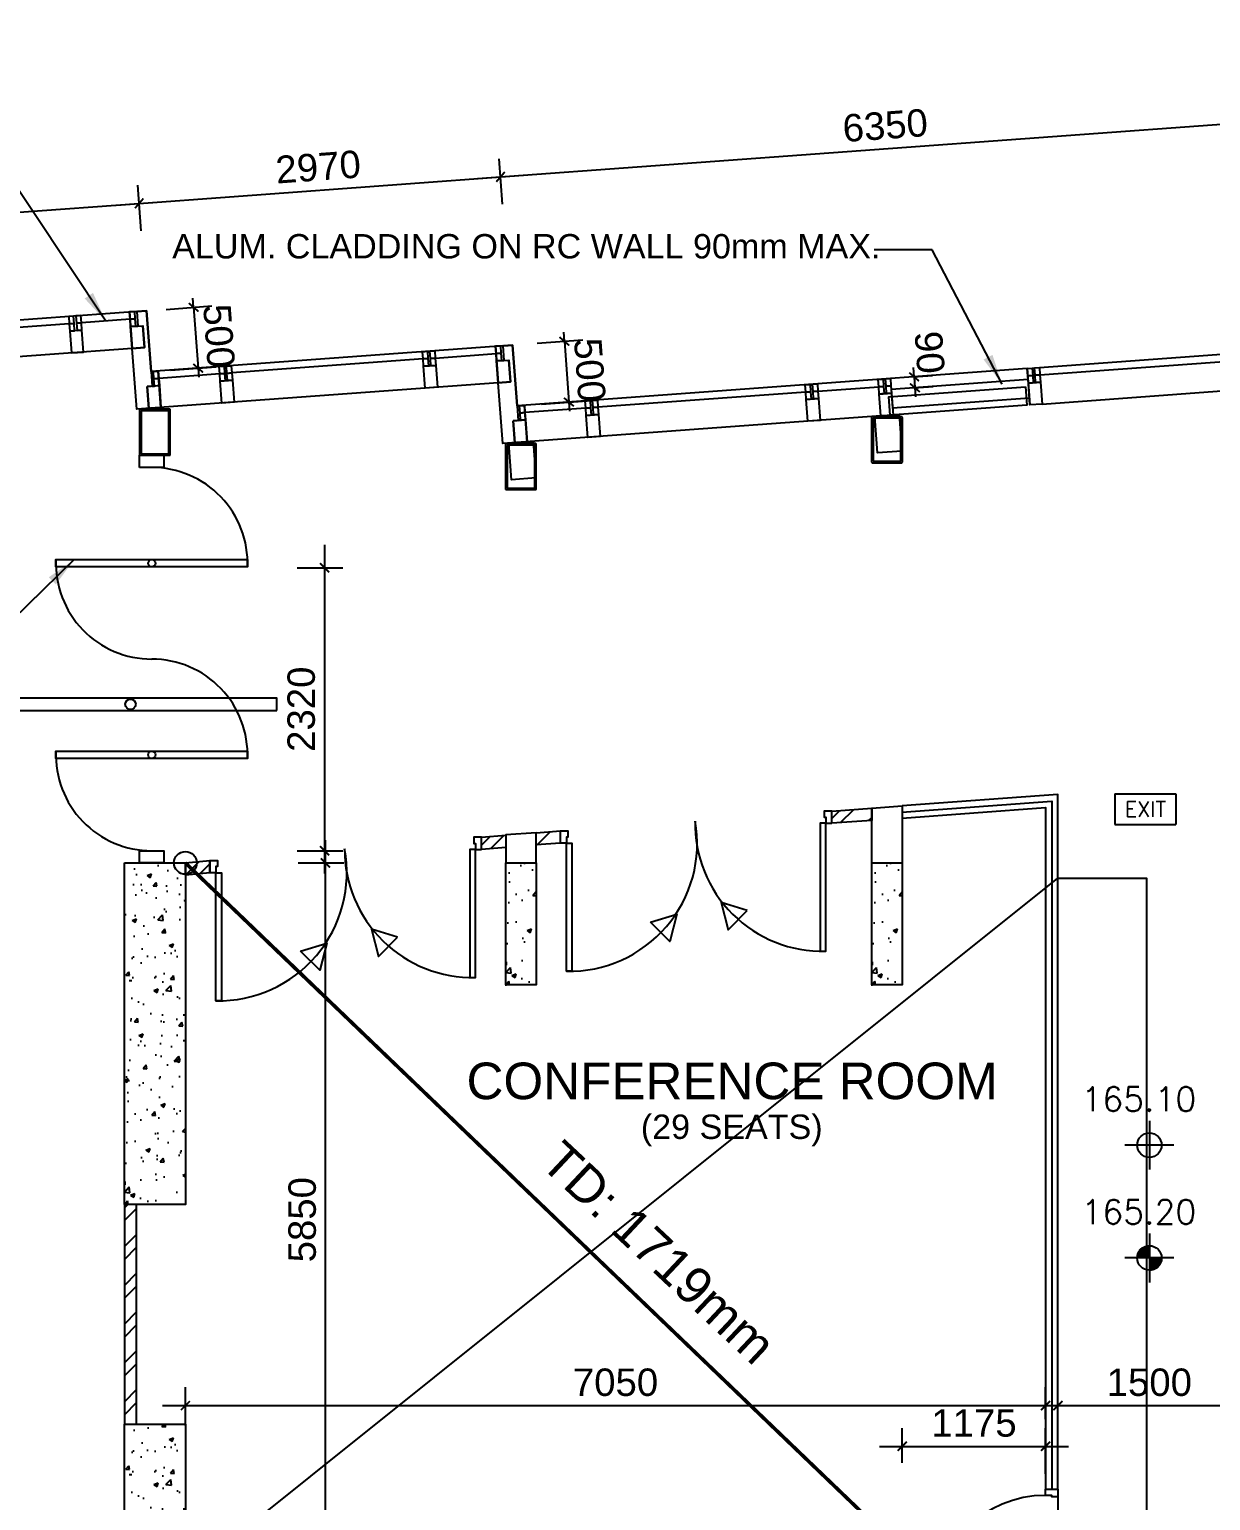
# Model space of a CAD drawing. Header units: millimetres. Extents: x 3291 to 72065, y 14527 to 43324.
# Drawn here: x 44971 to 54652, y 30222 to 42283 of the extents above; entities that cross this region are included whole.
import ezdxf
from ezdxf.enums import TextEntityAlignment as Align

# ---------------------------------------------------------------- set-up
doc = ezdxf.new("R2010")
doc.units = ezdxf.units.MM
doc.header["$MEASUREMENT"] = 0
doc.layers.get('0').update_dxf_attribs({"color": 8})
doc.layers.get('Defpoints').update_dxf_attribs({"color": 8})
doc.layers.add('00-NONPLOT', color=8, linetype='Continuous', plot=False)
for name, color, linetype in [('ARC 08200_OS', 8, 'Continuous'), ('arrow', 8, 'Continuous'), ('DLN032__', 8, 'Continuous'), ('Door', 8, 'Continuous'), ('F.A.', 8, 'Continuous'), ('FS', 8, 'Continuous'), ('FSD', 8, 'Continuous'), ('GBP Dim', 8, 'Continuous'), ('GBP PRECRIBE PLAN', 8, 'Continuous'), ('GBP Text 200', 8, 'Continuous'), ('hatch', 8, 'Continuous'), ('LEVEL', 8, 'Continuous'), ('STEEL', 8, 'Continuous'), ('Text GBP 250', 8, 'Continuous'), ('WALL-NEW', 8, 'Continuous'), ('WALL-STRUCTURE', 8, 'Continuous'), ('WINDOW', 8, 'Continuous'), ('WINDOW 1', 8, 'Continuous'), ('WINDOW-MULLION', 8, 'Continuous'), ('XX-ZOOM IN', 8, 'Continuous')]:
    doc.layers.add(name, color=color, linetype=linetype)
doc.styles.add('BH', font='arial.ttf')
doc.styles.add('ROMANS', font='ROMANS.shx', dxfattribs={"width": 0.65})
doc.dimstyles.new('200 GBP', dxfattribs={"dimscale": 1.5, "dimtxt": 150, "dimasz": 100, "dimexe": 125, "dimexo": 50, "dimgap": 50, "dimtad": 1, "dimdec": 0, "dimzin": 0, "dimdsep": 46, "dimtxsty": 'BH', "dimblk": 'ARCHTICK', "dimcen": 0.09, "dimdle": 125, "dimclrd": 9, "dimclre": 9, "dimclrt": 1, "dimadec": 0, "dimazin": 0, "dimtfac": 1, "dimtdec": 0, "dimtix": 1, "dimtmove": 2, "dimatfit": 3, "dimldrblk": 'ARCHTICK', "dimfxl": 1, "dimtolj": 1, "dimtzin": 0, "dimarcsym": 0})
doc.dimstyles.get("Standard").update_dxf_attribs({"dimtxt": 0.18, "dimasz": 0.18, "dimexe": 0.18, "dimexo": 0.0625, "dimgap": 0.09, "dimtad": 0, "dimtih": 1, "dimtoh": 1, "dimdec": 4, "dimzin": 0, "dimdsep": 46, "dimtxsty": 'Standard', "dimcen": 0.09, "dimadec": 0, "dimazin": 0, "dimtfac": 1, "dimtdec": 4, "dimtofl": 0, "dimtmove": 0, "dimatfit": 3, "dimfxl": 1, "dimtolj": 1, "dimtzin": 0, "dimarcsym": 0})

# ---------------------------------------------------------------- blocks, each defined once
blk = doc.blocks.new('21321321')
at = {"layer": 'Door'}
for points in [[(32661, 23313), (32661, 23250), (32611, 23250), (32611, 23263), (32561, 23263), (32561, 23313), (32661, 23313)], [(32561, 22348), (31646, 22348), (31646, 22393), (32561, 22393), (32561, 22348)], [(32561, 22298), (32661, 22298), (32661, 22360), (32611, 22360), (32611, 22348), (32561, 22348), (32561, 22298)]]:
    blk.add_lwpolyline(points, dxfattribs=at)
blk.add_arc((32561, 22348), 915, 90, 179.9977, dxfattribs=at)
blk = doc.blocks.new('FSEX-V01')
for p, q in [((0, 300), (0, 0)), ((0, 300), (600, 300)), ((600, 300), (600, 0)), ((0, 0), (600, 0))]:
    blk.add_line(p, q)
at = {"style": 'ROMANS'}
blk.add_text('EXIT', height=150, dxfattribs=at).set_placement((300, 150), align=Align.MIDDLE)
blk = doc.blocks.new('ELEX')
at = {"layer": 'DLN032__'}
for p, q in [((0, 0.5), (0, -0.5)), ((0.5, 0), (-0.5, 0))]:
    blk.add_line(p, q, dxfattribs=at)
blk.add_circle((0, 0), 0.25, dxfattribs=at)
at = {"layer": 'DLN032__', "style": 'ROMANS'}
blk.add_attdef('ELEX', (0.257, 0.354), '', height=0.5, dxfattribs=at)
blk = doc.blocks.new('_ArchTick')
at = {"color": 0, "const_width": 0.2}
blk.add_lwpolyline([(0.5, 0.5), (-0.5, -0.5)], dxfattribs=at)
blk = doc.blocks.new('*D57')
at = {"layer": 'Defpoints', "color": 0, "transparency": 16777216}
for p in [(54900, 31001), (53400, 30756), (54900, 30756)]:
    blk.add_point(p, dxfattribs=at)
at = {"layer": 'GBP Dim', "color": 9, "lineweight": -2, "transparency": 16777216}
for p, q in [((53400, 30831), (53400, 31151)), ((54900, 30831), (54900, 31151)), ((53213, 31001), (55088, 31001))]:
    blk.add_line(p, q, dxfattribs=at)
at = {"layer": 'GBP Dim', "color": 9, "lineweight": -2, "transparency": 16777216, "xscale": 75, "yscale": 75, "zscale": 75, "rotation": 180}
blk.add_blockref('_ArchTick', (53400, 31001), dxfattribs=at)
at = {"layer": 'GBP Dim', "color": 9, "lineweight": -2, "transparency": 16777216, "xscale": 75, "yscale": 75, "zscale": 75}
blk.add_blockref('_ArchTick', (54900, 31001), dxfattribs=at)
at = {"layer": 'GBP Dim', "transparency": 16777216, "insert": (54150, 31191), "char_height": 225, "attachment_point": 5, "style": 'BH'}
blk.add_mtext('\\A1;1500', dxfattribs=at)
blk = doc.blocks.new('*D62')
at = {"layer": 'Defpoints', "color": 0, "transparency": 16777216}
for p in [(46478, 37870), (46478, 35550), (47390, 35550)]:
    blk.add_point(p, dxfattribs=at)
at = {"layer": 'GBP Dim', "color": 9, "lineweight": -2, "transparency": 16777216}
for p, q in [((47390, 38058), (47390, 35362)), ((47165, 37870), (47540, 37870)), ((47165, 35550), (47540, 35550))]:
    blk.add_line(p, q, dxfattribs=at)
at = {"layer": 'GBP Dim', "color": 9, "lineweight": -2, "transparency": 16777216, "xscale": 75, "yscale": 75, "zscale": 75}
for p, rotation in [((47390, 37870), 90), ((47390, 35550), 270)]:
    blk.add_blockref('_ArchTick', p, dxfattribs=dict(at, rotation=rotation))
at = {"layer": 'GBP Dim', "transparency": 16777216, "insert": (47200, 36710), "char_height": 225, "attachment_point": 5, "rotation": 90, "style": 'BH'}
blk.add_mtext('\\A1;2320', dxfattribs=at)
blk = doc.blocks.new('*D89')
at = {"layer": 'Defpoints', "color": 0, "transparency": 16777216}
for p in [(45871, 40857), (45935, 39977), (42953, 39758)]:
    blk.add_point(p, dxfattribs=at)
at = {"layer": 'GBP Dim', "color": 9, "lineweight": -2, "transparency": 16777216}
for p, q in [((45887, 40632), (45860, 41006)), ((42702, 40624), (46058, 40870)), ((42905, 40413), (42878, 40787))]:
    blk.add_line(p, q, dxfattribs=at)
at = {"layer": 'GBP Dim', "color": 9, "lineweight": -2, "transparency": 16777216, "xscale": 75, "yscale": 75, "zscale": 75}
for p, rotation in [((45871, 40857), 4.194182786249137), ((42889, 40638), 184.1941827862492)]:
    blk.add_blockref('_ArchTick', p, dxfattribs=dict(at, rotation=rotation))
at = {"layer": 'GBP Dim', "transparency": 16777216, "insert": (44366, 40937), "char_height": 225, "attachment_point": 5, "rotation": 4.1942, "style": 'BH'}
blk.add_mtext('\\A1;2990', dxfattribs=at)
blk = doc.blocks.new('*D90')
at = {"layer": 'Defpoints', "color": 0, "transparency": 16777216}
for p in [(48833, 41074), (48898, 40194), (45935, 39977)]:
    blk.add_point(p, dxfattribs=at)
at = {"layer": 'GBP Dim', "color": 9, "lineweight": -2, "transparency": 16777216}
for p, q in [((48850, 40849), (48822, 41223)), ((45684, 40843), (49020, 41088)), ((45887, 40632), (45860, 41006))]:
    blk.add_line(p, q, dxfattribs=at)
at = {"layer": 'GBP Dim', "color": 9, "lineweight": -2, "transparency": 16777216, "xscale": 75, "yscale": 75, "zscale": 75}
for p, rotation in [((48833, 41074), 4.194182786249137), ((45871, 40857), 184.1941827862492)]:
    blk.add_blockref('_ArchTick', p, dxfattribs=dict(at, rotation=rotation))
at = {"layer": 'GBP Dim', "transparency": 16777216, "insert": (47338, 41155), "char_height": 225, "attachment_point": 5, "rotation": 4.1942, "style": 'BH'}
blk.add_mtext('\\A1;2970', dxfattribs=at)
blk = doc.blocks.new('*D91')
at = {"layer": 'Defpoints', "color": 0, "transparency": 16777216}
for p in [(55165, 41538), (55230, 40658), (48897, 40194)]:
    blk.add_point(p, dxfattribs=at)
at = {"layer": 'GBP Dim', "color": 9, "lineweight": -2, "transparency": 16777216}
for p, q in [((55182, 41314), (55154, 41688)), ((48645, 41060), (55352, 41552)), ((48849, 40849), (48821, 41223))]:
    blk.add_line(p, q, dxfattribs=at)
at = {"layer": 'GBP Dim', "color": 9, "lineweight": -2, "transparency": 16777216, "xscale": 75, "yscale": 75, "zscale": 75}
for p, rotation in [((55165, 41538), 4.194182786249137), ((48832, 41074), 184.1941827862492)]:
    blk.add_blockref('_ArchTick', p, dxfattribs=dict(at, rotation=rotation))
at = {"layer": 'GBP Dim', "transparency": 16777216, "insert": (51985, 41495), "char_height": 225, "attachment_point": 5, "rotation": 4.1942, "style": 'BH'}
blk.add_mtext('\\A1;6350', dxfattribs=at)
blk = doc.blocks.new('*D95')
at = {"layer": 'Defpoints', "color": 0, "transparency": 16777216}
for p in [(53300, 31001), (46250, 30762), (53300, 30814)]:
    blk.add_point(p, dxfattribs=at)
at = {"layer": 'GBP Dim', "color": 9, "lineweight": -2, "transparency": 16777216}
for p, q in [((46250, 30837), (46250, 31151)), ((53300, 30889), (53300, 31151)), ((46063, 31001), (53488, 31001))]:
    blk.add_line(p, q, dxfattribs=at)
at = {"layer": 'GBP Dim', "color": 9, "lineweight": -2, "transparency": 16777216, "xscale": 75, "yscale": 75, "zscale": 75, "rotation": 180}
blk.add_blockref('_ArchTick', (46250, 31001), dxfattribs=at)
at = {"layer": 'GBP Dim', "color": 9, "lineweight": -2, "transparency": 16777216, "xscale": 75, "yscale": 75, "zscale": 75}
blk.add_blockref('_ArchTick', (53300, 31001), dxfattribs=at)
at = {"layer": 'GBP Dim', "transparency": 16777216, "insert": (49775, 31191), "char_height": 225, "attachment_point": 5, "style": 'BH'}
blk.add_mtext('\\A1;7050', dxfattribs=at)
blk = doc.blocks.new('*D115')
at = {"layer": 'Defpoints', "color": 0, "transparency": 16777216}
for p in [(46928, 35450), (47398, 35450), (46928, 29600)]:
    blk.add_point(p, dxfattribs=at)
at = {"layer": 'GBP Dim', "color": 9, "lineweight": -2, "transparency": 16777216}
for p, q in [((47398, 29413), (47398, 35637)), ((47173, 35450), (47548, 35450)), ((47173, 29600), (47548, 29600))]:
    blk.add_line(p, q, dxfattribs=at)
at = {"layer": 'GBP Dim', "color": 9, "lineweight": -2, "transparency": 16777216, "xscale": 75, "yscale": 75, "zscale": 75}
for p, rotation in [((47398, 35450), 90), ((47398, 29600), 270)]:
    blk.add_blockref('_ArchTick', p, dxfattribs=dict(at, rotation=rotation))
at = {"layer": 'GBP Dim', "transparency": 16777216, "insert": (47208, 32525), "char_height": 225, "attachment_point": 5, "rotation": 90, "style": 'BH'}
blk.add_mtext('\\A1;5850', dxfattribs=at)
blk = doc.blocks.new('*D128')
at = {"layer": 'Defpoints', "color": 0, "transparency": 16777216}
for p in [(45917, 39975), (45953, 39477), (46354, 39506)]:
    blk.add_point(p, dxfattribs=at)
at = {"layer": 'GBP Dim', "color": 9, "lineweight": -2, "transparency": 16777216}
for p, q in [((46317, 40005), (46312, 40080)), ((46093, 39988), (46467, 40016)), ((46317, 40005), (46354, 39506)), ((46129, 39490), (46503, 39517)), ((46354, 39506), (46359, 39431))]:
    blk.add_line(p, q, dxfattribs=at)
at = {"layer": 'GBP Dim', "color": 9, "lineweight": -2, "transparency": 16777216, "xscale": 75, "yscale": 75, "zscale": 75}
for p, rotation in [((46317, 40005), 274.194182795347), ((46354, 39506), 94.194182795347)]:
    blk.add_blockref('_ArchTick', p, dxfattribs=dict(at, rotation=rotation))
at = {"layer": 'GBP Dim', "transparency": 16777216, "insert": (46525, 39769), "char_height": 225, "attachment_point": 5, "rotation": 274.1942, "style": 'BH'}
blk.add_mtext('\\A1;500', dxfattribs=at)
blk = doc.blocks.new('*D129')
at = {"layer": 'Defpoints', "color": 0, "transparency": 16777216}
for p in [(48917, 39694), (49393, 39228), (48953, 39195)]:
    blk.add_point(p, dxfattribs=at)
at = {"layer": 'GBP Dim', "color": 9, "lineweight": -2, "transparency": 16777216}
for p, q in [((49356, 39726), (49351, 39801)), ((49132, 39710), (49506, 39737)), ((49356, 39726), (49393, 39228)), ((49168, 39211), (49542, 39239)), ((49393, 39228), (49398, 39153))]:
    blk.add_line(p, q, dxfattribs=at)
at = {"layer": 'GBP Dim', "color": 9, "lineweight": -2, "transparency": 16777216, "xscale": 75, "yscale": 75, "zscale": 75}
for p, rotation in [((49356, 39726), 274.1941827953536), ((49393, 39228), 94.19418279535367)]:
    blk.add_blockref('_ArchTick', p, dxfattribs=dict(at, rotation=rotation))
at = {"layer": 'GBP Dim', "transparency": 16777216, "insert": (49564, 39491), "char_height": 225, "attachment_point": 5, "rotation": 274.1942, "style": 'BH'}
blk.add_mtext('\\A1;500', dxfattribs=at)
blk = doc.blocks.new('*D156')
at = {"layer": 'Defpoints', "color": 0, "transparency": 16777216}
for p in [(53300, 30667), (52125, 30458), (53300, 30253)]:
    blk.add_point(p, dxfattribs=at)
at = {"layer": 'GBP Dim', "color": 9, "lineweight": -2, "transparency": 16777216}
for p, q in [((52125, 30533), (52125, 30817)), ((53300, 30442), (53300, 30817)), ((51938, 30667), (53488, 30667))]:
    blk.add_line(p, q, dxfattribs=at)
at = {"layer": 'GBP Dim', "color": 9, "lineweight": -2, "transparency": 16777216, "xscale": 75, "yscale": 75, "zscale": 75, "rotation": 180}
blk.add_blockref('_ArchTick', (52125, 30667), dxfattribs=at)
at = {"layer": 'GBP Dim', "color": 9, "lineweight": -2, "transparency": 16777216, "xscale": 75, "yscale": 75, "zscale": 75}
blk.add_blockref('_ArchTick', (53300, 30667), dxfattribs=at)
at = {"layer": 'GBP Dim', "transparency": 16777216, "insert": (52713, 30857), "char_height": 225, "attachment_point": 5, "style": 'BH'}
blk.add_mtext('\\A1;1175', dxfattribs=at)
blk = doc.blocks.new('CURTAIN WALL')
at = {"layer": 'WINDOW-MULLION', "ltscale": 100}
blk.add_line((-10, 300), (10, 300), dxfattribs=at)
for points in [[(-50, 300), (-10, 300), (-10, 240), (-50, 240), (-50, 300)], [(10, 300), (50, 300), (50, 240), (10, 240), (10, 300)], [(-50, 240), (-10, 240), (-10, 180), (-50, 180), (-50, 240)], [(10, 240), (50, 240), (50, 180), (10, 180), (10, 240)]]:
    blk.add_lwpolyline(points, dxfattribs=at)
at = {"layer": 'WINDOW-MULLION'}
blk.add_lwpolyline([(-50, 180), (50, 180), (50, 0), (-50, 0)], close=True, dxfattribs=at)
blk = doc.blocks.new('A$C59FC4084')
at = {"layer": 'WINDOW-MULLION'}
blk.add_line((-60, 180), (-40, 180), dxfattribs=at)
for points in [[(-40, 300), (-100, 300), (-100, 0), (0, 0), (0, 180)], [(-100, 300), (-60, 300), (-60, 240), (-100, 240), (-100, 300)], [(-40, 300), (-40, 180), (0, 180)], [(-100, 240), (-60, 240), (-60, 180), (-100, 180), (-100, 240)]]:
    blk.add_lwpolyline(points, dxfattribs=at)
blk.add_lwpolyline([(-100, 180), (0, 180), (0, 0), (-100, 0)], close=True, dxfattribs=at)
blk = doc.blocks.new('A$C62025BB8')
at = {"layer": 'WINDOW-MULLION'}
blk.add_line((-60, 180), (-40, 180), dxfattribs=at)
for points in [[(-100, 180), (-100, 0), (0, 0), (0, 300), (-60, 300)], [(-60, 300), (-60, 300), (-60, 180), (-100, 180)], [(-40, 300), (0, 300), (0, 240), (-40, 240), (-40, 300)], [(-40, 240), (0, 240), (0, 180), (-40, 180), (-40, 240)]]:
    blk.add_lwpolyline(points, dxfattribs=at)
blk.add_lwpolyline([(-100, 180), (0, 180), (0, 0), (-100, 0)], close=True, dxfattribs=at)
blk = doc.blocks.new('*D208')
at = {"layer": 'Defpoints', "color": 0, "transparency": 16777216}
for p in [(52143, 39429), (52150, 39340), (52229, 39345)]:
    blk.add_point(p, dxfattribs=at)
at = {"layer": 'GBP Dim', "color": 9, "lineweight": -2, "transparency": 16777216}
for p, q in [((52222, 39435), (52217, 39510)), ((52218, 39435), (52372, 39446)), ((52222, 39435), (52229, 39345)), ((52224, 39345), (52378, 39356)), ((52229, 39345), (52234, 39271))]:
    blk.add_line(p, q, dxfattribs=at)
at = {"layer": 'GBP Dim', "color": 9, "lineweight": -2, "transparency": 16777216, "xscale": 75, "yscale": 75, "zscale": 75}
for p, rotation in [((52222, 39435), 274.1941827953526), ((52229, 39345), 94.19418279535259)]:
    blk.add_blockref('_ArchTick', p, dxfattribs=dict(at, rotation=rotation))
at = {"layer": 'GBP Dim', "transparency": 16777216, "insert": (52349, 39635), "char_height": 225, "attachment_point": 5, "rotation": 274.1942, "style": 'BH'}
blk.add_mtext('\\A1;90', dxfattribs=at)

msp = doc.modelspace()

# ---------------------------------------------------------------- hatches: boundary and pattern name
at = {"layer": 'DLN032__'}
h = msp.add_hatch(dxfattribs=at)
h.set_pattern_fill('ANSI31,_O', color=256)
h.set_pattern_definition([(45, (0, 0), (-0.08838834765, 0.08838834765), [])])
h.paths.add_polyline_path([(54150.54597, 32311.46468, 0.4142135624), (54050.54597, 32211.46468), (54150.54597, 32211.46468)])
h.paths.add_polyline_path([(54250.54597, 32211.46468), (54150.54597, 32211.46468), (54150.54597, 32111.46468, 0.4142135624)])
at = {"layer": 'hatch'}
h = msp.add_hatch(dxfattribs=at)
h.set_pattern_fill('ANSI32', color=256, scale=600, style=0)
h.set_pattern_definition([(45, (51502.12, 35768.55), (-159.1, 159.1), []), (45, (51608.2, 35768.55), (-159.1, 159.1), [])])
h.paths.add_polyline_path([(51875, 35899.17346), (51875, 35798.90492), (51547.98435, 35774.92991), (51547.98435, 35875.19258)])
h = msp.add_hatch(dxfattribs=at)
h.set_pattern_fill('ANSI32', color=256, scale=600, style=0)
h.set_pattern_definition([(45, (49014.62, 35586.13), (-159.1, 159.1), []), (45, (49120.7, 35586.13), (-159.1, 159.1), [])])
h.paths.add_polyline_path([(49322.98435, 35611.75571), (49322.98435, 35712.02281), (49125, 35697.50374), (49125, 35597.24106)])
h = msp.add_hatch(dxfattribs=at)
h.set_pattern_fill('ANSI32', color=256, scale=600, style=0)
h.set_pattern_definition([(45, (48634.42, 35553.43), (-159.1, 159.1), []), (45, (48740.49, 35553.43), (-159.1, 159.1), [])])
h.paths.add_polyline_path([(48875, 35677.64694), (48875, 35577.64694), (48677.01565, 35560.18283), (48677.01565, 35660.18283)])
h = msp.add_hatch(dxfattribs=at)
h.set_pattern_fill('ANSI32', color=256, scale=600, style=0)
h.set_pattern_definition([(45, (46250, 35349.51), (-159.1, 159.1), []), (45, (46356.07, 35349.51), (-159.1, 159.1), [])])
h.paths.add_polyline_path([(46450, 35469.72863), (46450, 35369.64677), (46250, 35349.51465), (46250.00001, 35450)])
h = msp.add_hatch(dxfattribs=at)
h.set_pattern_fill('AR-CONC', color=256, scale=2, style=0)
h.set_pattern_definition([(50, (45750, 32650), (364.37, -31.878), [38.1, -419.1]), (355, (45750, 32650), (-70.486, 382.113), [30.48, -335.28]), (100.451, (45780.36, 32647.34), (293.885, 350.233), [32.38, -356.18]), (46.184, (45750, 32751.6), (542.16, -84.085), [57.15, -628.65]), (96.636, (45795.2, 32744.6), (474.81, 494.85), [48.57, -534.27]), (351.184, (45750, 32751.6), (474.81, 494.85), [45.72, -502.92]), (21, (45800.8, 32726.2), (303.23, -204.53), [38.1, -419.1]), (326, (45800.8, 32726.2), (123.604, 368.376), [30.48, -335.28]), (71.451, (45826.07, 32709.16), (426.833, 163.846), [32.38, -356.18]), (37.5, (45750, 32650), (6.177, 169.11), [0, -331.216, 0, -340.36, 0, -336.55]), (7.5, (45750, 32650), (133.639, 200.361), [0, -194.056, 0, -323.596, 0, -128.27]), (327.5, (45636.72, 32650), (271.181, -11.4575), [0, -127, 0, -396.24, 0, -525.78]), (317.5, (45585.92, 32650), (296.258, 50.853), [0, -165.1, 0, -263.144, 0, -373.38])])
h.paths.add_polyline_path([(45750.00006, 35450), (46250, 35450), (46250, 32650), (45750.00006, 32650)])
h = msp.add_hatch(dxfattribs=at)
h.set_pattern_fill('AR-CONC', color=256, scale=2, style=0)
h.set_pattern_definition([(50, (48875, 34450), (364.37, -31.88), [38.1, -419.1]), (355, (48875, 34450), (-70.49, 382.11), [30.48, -335.28]), (100.45, (48905.36, 34447.34), (293.89, 350.23), [32.38, -356.18]), (46.184, (48875, 34551.6), (542.16, -84.08), [57.15, -628.65]), (96.636, (48920.2, 34544.6), (474.8, 494.85), [48.57, -534.27]), (351.184, (48875, 34551.6), (474.8, 494.85), [45.72, -502.92]), (21, (48925.8, 34526.2), (303.23, -204.53), [38.1, -419.1]), (326, (48925.8, 34526.2), (123.6, 368.38), [30.48, -335.28]), (71.45, (48951.07, 34509.16), (426.83, 163.85), [32.38, -356.18]), (37.5, (48875, 34450), (6.177, 169.11), [0, -331.216, 0, -340.36, 0, -336.55]), (7.5, (48875, 34450), (133.64, 200.36), [0, -194.056, 0, -323.596, 0, -128.27]), (327.5, (48761.72, 34450), (271.181, -11.457), [0, -127, 0, -396.24, 0, -525.78]), (317.5, (48710.92, 34450), (296.26, 50.853), [0, -165.1, 0, -263.144, 0, -373.38])])
h.paths.add_polyline_path([(48875, 35450), (49125, 35450), (49125, 34450), (48875, 34450)])
h = msp.add_hatch(dxfattribs=at)
h.set_pattern_fill('AR-CONC', color=256, scale=2, style=0)
h.set_pattern_definition([(50, (51875, 34450), (364.37, -31.88), [38.1, -419.1]), (355, (51875, 34450), (-70.49, 382.11), [30.48, -335.28]), (100.45, (51905.36, 34447.34), (293.89, 350.23), [32.38, -356.18]), (46.184, (51875, 34551.6), (542.16, -84.08), [57.15, -628.65]), (96.636, (51920.2, 34544.6), (474.8, 494.85), [48.57, -534.27]), (351.184, (51875, 34551.6), (474.8, 494.85), [45.72, -502.92]), (21, (51925.8, 34526.2), (303.23, -204.53), [38.1, -419.1]), (326, (51925.8, 34526.2), (123.6, 368.38), [30.48, -335.28]), (71.45, (51951.07, 34509.16), (426.83, 163.85), [32.38, -356.18]), (37.5, (51875, 34450), (6.177, 169.11), [0, -331.216, 0, -340.36, 0, -336.55]), (7.5, (51875, 34450), (133.64, 200.36), [0, -194.056, 0, -323.596, 0, -128.27]), (327.5, (51761.72, 34450), (271.181, -11.457), [0, -127, 0, -396.24, 0, -525.78]), (317.5, (51710.92, 34450), (296.26, 50.853), [0, -165.1, 0, -263.144, 0, -373.38])])
h.paths.add_polyline_path([(51875, 35450), (52125, 35450), (52125, 34450), (51875, 34450)])
h = msp.add_hatch(dxfattribs=at)
h.set_pattern_fill('ANSI32', color=256, scale=600, style=0)
h.set_pattern_definition([(45, (564565.5, -91003.19), (-159.09903, 159.09903), []), (45, (564671.57, -91003.19), (-159.09903, 159.09903), [])])
h.paths.add_polyline_path([(45850, 32649.99854), (45750, 32649.99854), (45750, 30850), (45850, 30850)])
h = msp.add_hatch(dxfattribs=at)
h.set_pattern_fill('AR-CONC', color=256, scale=2, style=0)
h.set_pattern_definition([(50, (45750, 28600), (364.37, -31.88), [38.1, -419.1]), (355, (45750, 28600), (-70.486, 382.113), [30.48, -335.28]), (100.451, (45780.36, 28597.34), (293.885, 350.233), [32.38, -356.18]), (46.184, (45750, 28701.6), (542.16, -84.085), [57.15, -628.65]), (96.636, (45795.2, 28694.6), (474.81, 494.85), [48.57, -534.27]), (351.184, (45750, 28701.6), (474.81, 494.85), [45.72, -502.92]), (21, (45800.8, 28676.2), (303.23, -204.53), [38.1, -419.1]), (326, (45800.8, 28676.2), (123.604, 368.376), [30.48, -335.28]), (71.451, (45826.07, 28659.16), (426.833, 163.846), [32.38, -356.18]), (37.5, (45750, 28600), (6.177, 169.11), [0, -331.216, 0, -340.36, 0, -336.55]), (7.5, (45750, 28600), (133.64, 200.361), [0, -194.056, 0, -323.596, 0, -128.27]), (327.5, (45636.72, 28600), (271.181, -11.4575), [0, -127, 0, -396.24, 0, -525.78]), (317.5, (45585.92, 28600), (296.258, 50.853), [0, -165.1, 0, -263.144, 0, -373.38])])
h.paths.add_polyline_path([(45750, 30850), (46250, 30850), (46250, 28650), (45750, 28650)])

# ---------------------------------------------------------------- linework, layer by layer
msp.add_line((53149.83079, 39503.21087), (53171.77187, 39204.0143))
at = {"layer": '00-NONPLOT'}
msp.add_lwpolyline([(46250, 29600), (53400, 35325), (54127.29903, 35325), (54127.29903, 27849.99998), (51575, 27849.99998), (51575, 25868.81024)], dxfattribs=at)
at = {"layer": 'ARC 08200_OS', "ltscale": 25, "const_width": 30}
msp.add_lwpolyline([(46250, 35450), (52125, 29807.5), (54150, 29807.5), (54150, 27849.99997), (51575, 27849.99997), (51575, 25824.99993)], dxfattribs=at)
at = {"layer": 'ARC 08200_OS', "ltscale": 25}
msp.add_circle((46250, 35450), 93.68196, dxfattribs=at)
at = {"layer": 'Door'}
for points in [[(45874, 38691.91408), (45874, 38791.91408), (46074, 38791.91408), (46074, 38691.91408), (45874, 38691.91409)], [(51547.98435, 35775.19258), (51547.98435, 35875.19258), (51485.48435, 35875.19258), (51485.48435, 35825.19258), (51497.98435, 35825.19258), (51497.98435, 35775.19258), (51547.98435, 35775.19258)], [(49322.98435, 35612.02327), (49322.98435, 35712.02327), (49385.48435, 35712.02327), (49385.48435, 35662.02327), (49372.98435, 35662.02327), (49372.98435, 35612.02327), (49322.98435, 35612.02327)], [(48677.01565, 35560.18283), (48677.01565, 35660.18283), (48614.51565, 35660.18283), (48614.51565, 35610.18283), (48627.01565, 35610.18283), (48627.01565, 35560.18283), (48677.01565, 35560.18283)], [(45874, 35449.99998), (45874, 35549.99998), (46074, 35549.99998), (46074, 35449.99998), (45874, 35449.99999)], [(46450, 35369.72863), (46450, 35469.72863), (46512.5, 35469.72863), (46512.5, 35419.72863), (46500, 35419.72863), (46500, 35369.72863), (46450, 35369.72863)]]:
    msp.add_lwpolyline(points, dxfattribs=at)
for points in [[(46759.47853, 37936.43564), (46759.47853, 37876.43547), (45188.52147, 37876.43547), (45188.52147, 37936.43564)], [(46759.47852, 36365.47859), (46759.47852, 36305.47842), (45188.52148, 36305.47842), (45188.52148, 36365.47859)], [(51497.80016, 35775.19217), (51452.80014, 35775.19217), (51452.80014, 34725.19262), (51497.80016, 34725.19262)], [(49372.98435, 35612.02285), (49417.98437, 35612.02285), (49417.98437, 34562.02331), (49372.98435, 34562.02331)], [(48626.83146, 35560.18241), (48581.83145, 35560.18241), (48581.83145, 34510.18287), (48626.83146, 34510.18287)], [(46500, 35369.72822), (46545.00002, 35369.72822), (46545.00002, 34319.72868), (46500, 34319.72868)]]:
    msp.add_lwpolyline(points, close=True, dxfattribs=at)
at = {"layer": 'Door', "ltscale": 1200}
for centre in [(45974, 37906.43556), (45974, 36335.47851)]:
    msp.add_circle(centre, 30, dxfattribs=at)
at = {"layer": 'Door'}
msp.add_circle((45974, 36335.47851), 30, dxfattribs=at)
at = {"layer": 'Door', "ltscale": 1000}
for centre, start, end in [((45974, 37906.43556), 357.811147908, 90), ((45974, 37906.43556), 177.811147909, 270), ((45974, 36335.47851), 357.811147908, 90), ((45974, 36335.47851), 177.811147909, 270)]:
    msp.add_arc(centre, 785.47852, start, end, dxfattribs=at)
at = {"layer": 'Door'}
for centre, radius, start, end in [((49396.37844, 35610.03779), 1048.03497, 268.720945473, 10.058535915), ((51473.46033, 35770.31261), 1045.40337, 178.751998233, 271.33412154), ((46522.50001, 35369.72822), 1050, 268.772138937, 10.671871223), ((48604.33145, 35560.18241), 1050, 179.782318949, 271.227861064)]:
    msp.add_arc(centre, radius, start, end, dxfattribs=at)
at = {"layer": 'F.A.', "ltscale": 750}
for points in [[(53135.86827, 39351.78432), (53146.83877, 39202.18588), (52024.87373, 39119.90844), (52013.9032, 39269.50658), (53135.86827, 39351.78432)], [(51900.20843, 39110.7667), (52099.67281, 39125.39409), (52121.61389, 38826.19751), (51922.14951, 38811.57013), (51900.20843, 39110.7667)], [(48900.27904, 38890.77098), (49099.74342, 38905.39837), (49121.6845, 38606.20179), (48922.22012, 38591.57441), (48900.27904, 38890.77098)], [(47000.00009, 36699.99995), (47000.00009, 36799.99995), (43383.20183, 36800.00012), (43383.20183, 36699.99995), (47000.00009, 36699.99995)]]:
    msp.add_lwpolyline(points, dxfattribs=at)
msp.add_circle((45800.00009, 36749.99998), 42.5, dxfattribs=at)
at = {"layer": 'FSD', "ltscale": 5}
for points in [[(50855.16974, 35059.37222), (50641.19021, 35124.91957), (50697.66454, 34902.45876)], [(50062.74097, 34963.55974), (50276.72051, 35029.10709), (50220.24617, 34806.64628)], [(47988.80873, 34840.03082), (47774.8292, 34905.57817), (47831.30353, 34683.11737)], [(47194.30431, 34726.60511), (47408.28384, 34792.15246), (47351.80951, 34569.69166)]]:
    msp.add_lwpolyline(points, close=True, dxfattribs=at)
at = {"layer": 'GBP PRECRIBE PLAN'}
msp.add_line((53400.00003, 30315), (53399.99904, 29300), dxfattribs=at)
at = {"layer": 'STEEL'}
for points in [[(45880.3, 38791.91408), (46119.7, 38791.91408, 0.4142135624), (46126, 38798.21408), (46126, 39163.61408, 0.4142135624), (46119.7, 39169.91408), (45880.3, 39169.91408, 0.4142135624), (45874, 39163.61408), (45874, 38798.21408, 0.4142135624)], [(45892.9, 38804.51408), (46107.1, 38804.51408, 0.4142135624), (46113.4, 38810.81408), (46113.4, 39151.01408, 0.4142135624), (46107.1, 39157.31408), (45892.9, 39157.31408, 0.4142135624), (45886.6, 39151.01408), (45886.6, 38810.81408, 0.4142135624)], [(51880.30045, 38729.97165), (52119.70045, 38729.97165, 0.4142135624), (52126.00045, 38736.27165), (52126.00045, 39101.67165, 0.4142135624), (52119.70045, 39107.97165), (51880.30045, 39107.97165, 0.4142135624), (51874.00045, 39101.67165), (51874.00045, 38736.27165, 0.4142135624)], [(51892.90045, 38742.57165), (52107.10045, 38742.57165, 0.4142135624), (52113.40045, 38748.87165), (52113.40045, 39089.07165, 0.4142135624), (52107.10045, 39095.37165), (51892.90045, 39095.37165, 0.4142135624), (51886.60045, 39089.07165), (51886.60045, 38748.87165, 0.4142135624)], [(48880.29994, 38509.9974), (49119.69994, 38509.9974, 0.4142135624), (49125.99994, 38516.2974), (49125.99994, 38881.6974, 0.4142135624), (49119.69994, 38887.9974), (48880.29994, 38887.9974, 0.4142135624), (48873.99994, 38881.6974), (48873.99994, 38516.2974, 0.4142135624)], [(48892.89994, 38522.5974), (49107.09994, 38522.5974, 0.4142135624), (49113.39994, 38528.8974), (49113.39994, 38869.0974, 0.4142135624), (49107.09994, 38875.3974), (48892.89994, 38875.3974, 0.4142135624), (48886.59994, 38869.0974), (48886.59994, 38528.8974, 0.4142135624)]]:
    msp.add_lwpolyline(points, format="xyb", close=True, dxfattribs=at)
at = {"layer": 'WALL-NEW'}
for points in [[(52034.44804, 39331.17446), (52045.41855, 39181.5767), (53167.38367, 39263.85376), (53156.41314, 39413.4519), (52034.44804, 39331.17446)], [(51875, 35899.17346), (51875, 35798.90492), (51547.98435, 35774.92991), (51547.98435, 35875.19258), (51875, 35899.17346)], [(51875, 35450), (51875, 35899.17346), (52125, 35917.50707), (52125, 35450)], [(49322.98435, 35611.75571), (49125, 35597.24106), (49125, 35697.50374), (49322.98435, 35712.02281)], [(48875, 35677.64694), (48875, 35577.64694), (48677.01565, 35560.18283), (48677.01565, 35660.18283), (48875, 35677.64694)], [(49125, 35450), (49125, 35697.50374), (48875, 35679.17013), (48875, 35450)], [(46450, 35469.72863), (46450, 35369.64677), (46250, 35349.51465), (46250.00001, 35450), (46450, 35469.72863)]]:
    msp.add_lwpolyline(points, dxfattribs=at)
msp.add_lwpolyline([(45750, 30850), (45850, 30849.99854), (45850, 32649.99854), (45750, 32649.99854)], close=True, dxfattribs=at)
at = {"layer": 'WALL-STRUCTURE'}
for points in [[(45750.00006, 35450), (46250, 35450), (46250, 32650), (45750.00006, 32650)], [(48875, 35450), (49125, 35450), (49125, 34450), (48875, 34450)], [(51875, 35450), (52125, 35450), (52125, 34450), (51875, 34450)], [(45750, 30850), (46250, 30850), (46250, 28650), (45750, 28650)]]:
    msp.add_lwpolyline(points, close=True, dxfattribs=at)
at = {"layer": 'WINDOW'}
for p, q in [((53249.56298, 39510.52456), (54968.08571, 39636.5498)), ((53253.9512, 39450.68524), (54914.49216, 39572.45848)), ((53271.50404, 39211.32822), (55222.07503, 39354.37028))]:
    msp.add_line(p, q, dxfattribs=at)
for points in [[(53149.83076, 39503.21128), (48968.08438, 39196.54988), (48931.51591, 39695.21083), (45968.07437, 39477.89184), (45931.50637, 39976.55281), (42951.36809, 39757.92809), (42987.93624, 39259.26711), (36967.89763, 38817.8788), (36931.32917, 39316.53971), (33951.08287, 39097.98928), (33987.65682, 38599.2536), (27968.70809, 38157.75971), (27932.12276, 38656.59715), (24951.49551, 38438.0186), (24988.06221, 37939.38178), (18750.02555, 37481.90166), (18750.02555, 35525.00001)], [(45297.60857, 39869.90586), (43594.03931, 39744.98106)], [(45796.26591, 39906.52362), (45397.33897, 39877.2439)], [(51950.07456, 39114.42357), (48850.40237, 38887.11389), (48813.83192, 39385.77507), (45850.39283, 39168.45589), (45813.82239, 39667.11707), (43112.92796, 39469.05183), (43149.4961, 38970.39085), (36850.40174, 38508.4565), (36813.83327, 39007.11746), (34112.74578, 38809.03928), (34149.31431, 38310.3775), (27851.1139, 37848.52187), (27814.54533, 38347.18413), (25113.15722, 38149.06826), (25149.62836, 37650.42436), (18900.025, 37192.09603), (18900.025, 35525)], [(48197.88604, 39581.24844), (46630.6157, 39466.36152)], [(48297.61825, 39588.56185), (48796.27851, 39625.13976)], [(46530.88351, 39459.04783), (46032.2258, 39422.43514)], [(51433.9169, 39317.26115), (51932.52186, 39353.77849)], [(51334.1847, 39309.94762), (49630.74715, 39185.02887)], [(49531.02008, 39177.64533), (49032.3033, 39141.21613)], [(52125, 35817.23851), (53300, 35903.40685), (53300.00001, 30315), (53400.00001, 30315), (53400, 36011.00851), (52125, 35917.50706)]]:
    msp.add_lwpolyline(points, dxfattribs=at)
at = {"layer": 'WINDOW 1'}
msp.add_lwpolyline([(52121.34308, 35867.1046), (53350, 35957.20786), (53350.00001, 30315)], dxfattribs=at)
at = {"layer": 'WINDOW-MULLION'}
for points in [[(45851.71701, 39970.75115), (45931.59304, 39976.6578), (45968.16626, 39477.98549)], [(48860.80066, 39690.01324), (48931.51591, 39695.21083), (48968.08913, 39196.53851)]]:
    msp.add_lwpolyline(points, dxfattribs=at)

# ---------------------------------------------------------------- block references
at = {"layer": 'DLN032__'}
ref = msp.add_blockref('ELEX', (54150.54597, 33136.17258), dxfattribs=dict(at, xscale=400, yscale=400, zscale=400))
ref.add_attrib('ELEX', '165.10', (53592.72683, 33413.68489), dxfattribs={"layer": 'LEVEL', "height": 200, "style": 'ROMANS'})
ref = msp.add_blockref('ELEX', (54150.54597, 32211.46468), dxfattribs=dict(at, xscale=400, yscale=400, zscale=400))
ref.add_attrib('ELEX', '165.20', (53592.72683, 32488.97699), dxfattribs={"layer": 'LEVEL', "height": 200, "style": 'ROMANS'})
at = {"layer": 'Door', "rotation": 359.9999992796285}
msp.add_blockref('21321321', (20739.21856, 7002.24259), dxfattribs=at)
at = {"layer": 'FS', "xscale": 0.8333333334885538, "yscale": 0.8333333334885538, "zscale": 0.8333333334885538}
msp.add_blockref('FSEX-V01', (53868.03947, 35766.10365), dxfattribs=at)
at = {"layer": 'WINDOW-MULLION', "xscale": -1, "rotation": 4.194182798440762}
msp.add_blockref('CURTAIN WALL', (45365.02704, 39634.21215), dxfattribs=at)
at = {"layer": 'WINDOW-MULLION', "rotation": 4.194182774196719}
for p in [(48265.30629, 39345.53038), (46598.30377, 39223.32977), (53221.63926, 39207.6535), (51401.60495, 39074.22956), (51999.94194, 39118.06277), (49598.43522, 38941.99711, -0.05505)]:
    msp.add_blockref('CURTAIN WALL', p, dxfattribs=at)
at = {"layer": 'XX-ZOOM IN', "rotation": 4.194406556138476}
for name, p in [('A$C59FC4084', (45913.55096, 39674.48005)), ('A$C59FC4084', (48913.56051, 39393.13787)), ('A$C62025BB8', (46049.76384, 39182.93382)), ('A$C62025BB8', (49049.86477, 38901.74162))]:
    msp.add_blockref(name, p, dxfattribs=at)

# ---------------------------------------------------------------- texts
at = {"layer": 'GBP Text 200', "style": 'BH'}
msp.add_text('ALUM. CLADDING ON RC WALL 90mm MAX.', height=200, rotation=359.999999999, dxfattribs=at).set_placement((46141.39198, 40405.37275))
msp.add_text('(29 SEATS)', height=200, dxfattribs=at).set_placement((49982.50009, 33187.05688))
at = {"layer": 'Text GBP 250', "style": 'BH'}
msp.add_text('CONFERENCE ROOM', height=300, dxfattribs=at).set_placement((48553.79843, 33513.05447))
msp.add_text('TD: 1719mm', height=300, rotation=316.80370719, dxfattribs=at).set_placement((50027.37826, 32146.87596), align=Align.CENTER)

# ---------------------------------------------------------------- dimensions: what is measured, and where the dimension line sits
at = {"layer": 'GBP Dim'}
for base, p1, p2, angle, picture, middle in [((55165.20686, 41538.16241), (48896.94208, 40194.01801), (55229.72117, 40658.42181), 4.194182788, '*D91', (51984.92454, 41495.40745)), ((48833.4251, 41073.83174), (45935.49553, 39976.84526), (48897.93941, 40194.09115), 4.194182788, '*D90', (47338.31599, 41154.57921)), ((45870.98122, 40856.58586), (42953.2597, 39758.14797), (45935.49553, 39976.84526), 4.194182788, '*D89', (44365.97614, 40936.60762)), ((47390.1775, 35549.99998), (46477.69684, 37870.16426), (46477.69684, 35549.99998), 90, '*D62', (47200.22183, 36710.08212)), ((47397.8119, 35450), (46927.69676, 29600), (46927.69676, 35450), 90, '*D115', (47207.93298, 32525))]:
    dim = msp.add_linear_dim(base=base, p1=p1, p2=p2, angle=angle, dimstyle='200 GBP', override={"dimasz": 50, "dimexe": 100, "dimclrt": 256, "dimfxl": 150, "dimfxlon": 1}, dxfattribs=at)
    dim.commit()
    dim.dimension.update_dxf_attribs({"geometry": picture, "text_midpoint": middle})
for p1, p2, distance, picture, middle in [((45916.54655, 39975.45573), (45953.11611, 39476.77994), 401.69617, '*D128', (46524.82212, 39769.38383)), ((48916.56856, 39694.11469), (48953.13812, 39195.43891), 440.61608, '*D129', (49563.65982, 39490.88928))]:
    dim = msp.add_aligned_dim(p1=p1, p2=p2, distance=distance, dimstyle='200 GBP', override={"dimasz": 50, "dimexe": 100, "dimclrt": 256, "dimfxl": 150, "dimfxlon": 1}, dxfattribs=at)
    dim.commit()
    dim.dimension.update_dxf_attribs({"geometry": picture, "text_midpoint": middle})
dim = msp.add_linear_dim(base=(52228.73361, 39345.42248), p1=(52143.05514, 39429.38107), p2=(52149.63747, 39339.6221), angle=274.194182795, dimstyle='200 GBP', override={"dimasz": 50, "dimexe": 100, "dimclrt": 256, "dimfxl": 150, "dimfxlon": 1}, dxfattribs=at)
dim.commit()
dim.dimension.update_dxf_attribs({"geometry": '*D208', "text_midpoint": (52349.11271, 39634.81702), "dimtype": 161})
for base, p1, p2, picture, middle in [((53300, 31001.15169), (46250, 30761.9228), (53300, 30814.3048), '*D95', (49775, 31191.03062)), ((54900, 31001.15169), (53400, 30755.54999), (54900, 30755.54999), '*D57', (54150, 31191.03062)), ((53300, 30666.86557), (52125, 30458.04725), (53300, 30253.04725), '*D156', (52712.5, 30856.74449))]:
    dim = msp.add_linear_dim(base=base, p1=p1, p2=p2, dimstyle='200 GBP', override={"dimasz": 50, "dimexe": 100, "dimclrt": 256, "dimfxl": 150, "dimfxlon": 1}, dxfattribs=at)
    dim.commit()
    dim.dimension.update_dxf_attribs({"geometry": picture, "text_midpoint": middle})

# ---------------------------------------------------------------- leaders
at = {"layer": 'arrow'}
for points in [[(52943.39273, 39374.07363), (52369.49591, 40476.15162), (51895.9936, 40476.15162)], [(45338.53835, 37936.43564), (44314.25248, 36942.82048), (42846.59946, 36942.82048)]]:
    msp.add_leader(points, dimstyle='Standard', override={"dimscale": 2, "dimtxt": 200, "dimasz": 125, "dimexe": 166.67, "dimexo": 100, "dimgap": 100, "dimtih": 0, "dimtoh": 0, "dimdec": 0, "dimrnd": 5.001, "dimtxsty": 'BH', "dimdle": 166.666667, "dimclrd": 9, "dimclre": 9, "dimclrt": 1, "dimtdec": 0, "dimtix": 1, "dimtofl": 1, "dimtmove": 2, "dimfxl": 50}, dxfattribs=at)
at = {"layer": 'GBP Text 200'}
msp.add_leader([(45596.80244, 39891.88376), (44004.75619, 42282.86136), (41905.0825, 42282.86136)], dimstyle='Standard', override={"dimscale": 2, "dimtxt": 200, "dimasz": 125, "dimexe": 166.67, "dimexo": 100, "dimgap": 100, "dimtih": 0, "dimtoh": 0, "dimdec": 0, "dimrnd": 5.001, "dimtxsty": 'BH', "dimdle": 166.666667, "dimclrd": 9, "dimclre": 9, "dimclrt": 1, "dimtdec": 0, "dimtix": 1, "dimtofl": 1, "dimtmove": 2, "dimfxl": 50}, dxfattribs=at)

doc.saveas('drawing.dxf')
